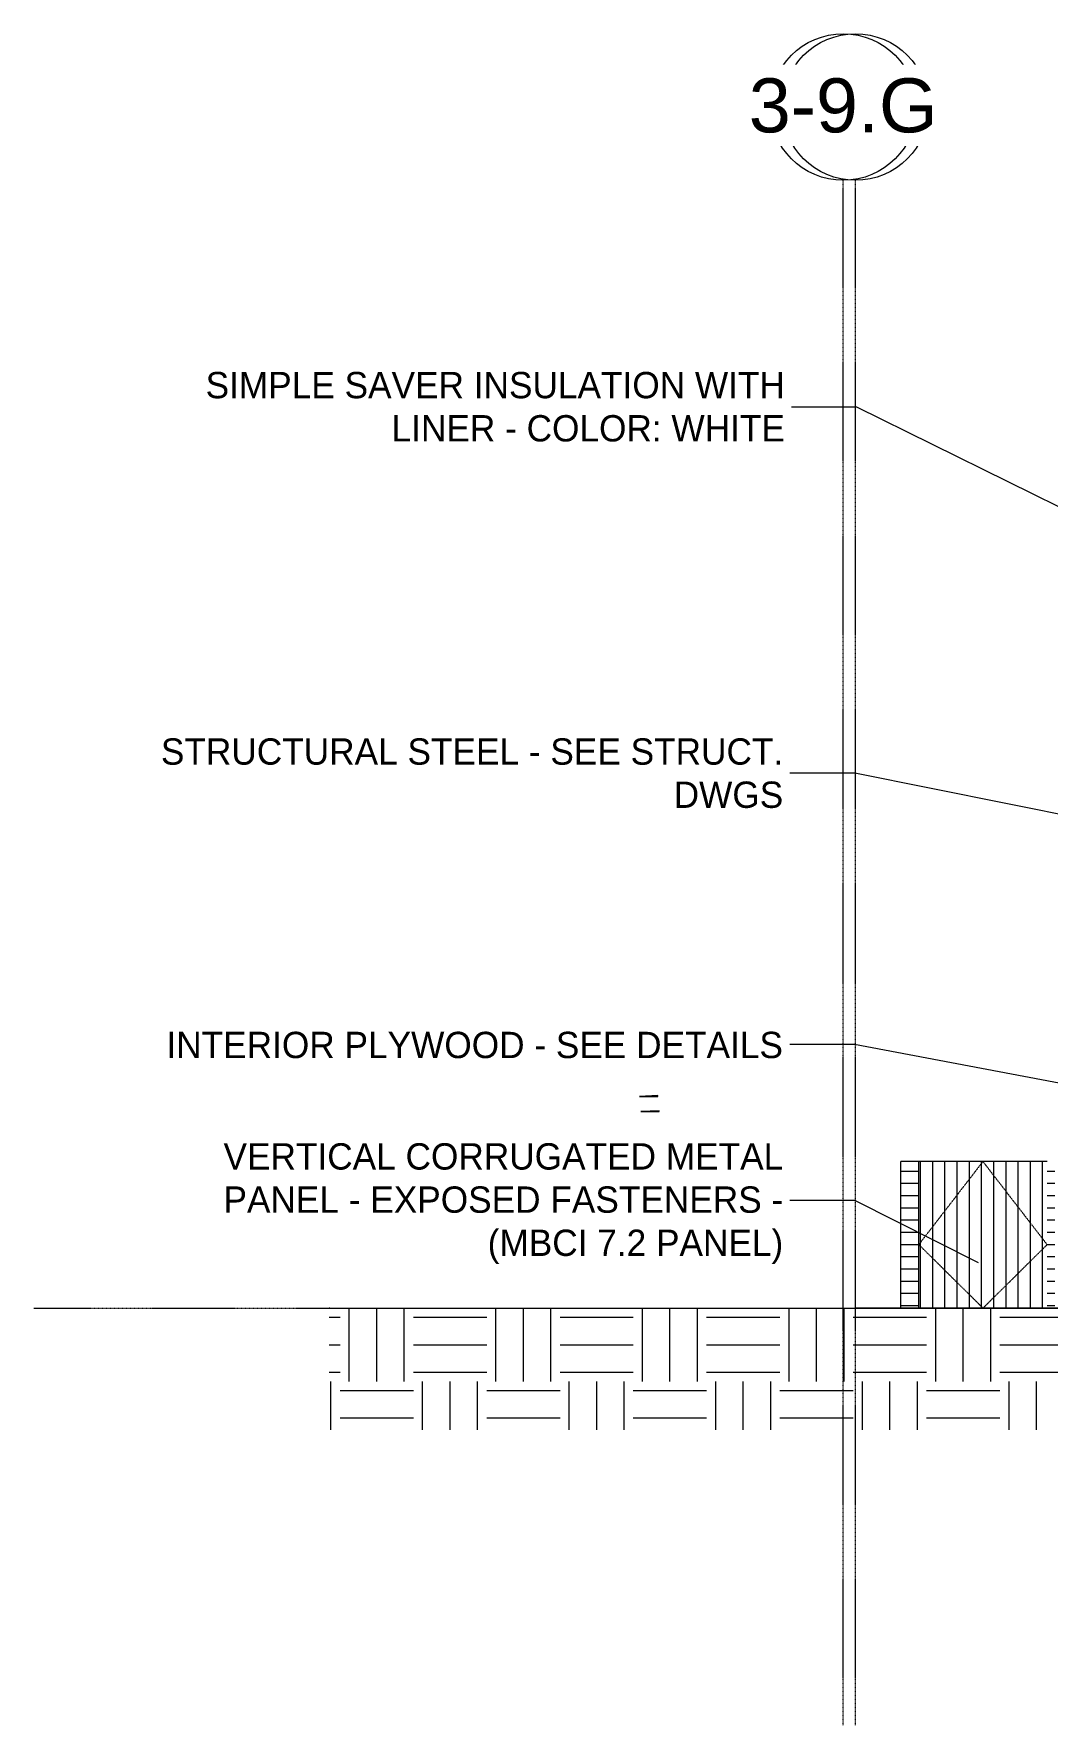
# Model space of a CAD drawing. Header units: inches. Extents: x 21386 to 98546, y -290 to 853.
# Drawn here: x 30931 to 31594, y -273 to 835 of the extents above; entities that cross this region are included whole.
import ezdxf

# ---------------------------------------------------------------- set-up
doc = ezdxf.new("R2010")
doc.units = ezdxf.units.IN
doc.header["$MEASUREMENT"] = 0
doc.linetypes.add('Dash 1_16_', pattern=[0.125, 0.0625, -0.0625])
doc.linetypes.add('Grid Line 1_2_', pattern=[0.875, 0.5, -0.125, 0.125, -0.125])
for name, color, linetype, lineweight in [('A-ANNO-IDEN', 131, 'Continuous', 9), ('A-DETL', 90, 'Continuous', 70), ('A-DOOR', 31, 'Continuous', 13), ('A-FLOR-LEVL', 51, 'Continuous', 9), ('A-WALL', 113, 'Continuous', 13), ('A-WALL-PATT', 111, 'Continuous', 25), ('C-TOPO', 7, 'Continuous', 13), ('S-GRID', 1, 'Continuous', 9), ('S-GRID-IDEN', 1, 'Continuous', 9)]:
    doc.layers.add(name, color=color, linetype=linetype, lineweight=lineweight)
doc.styles.add('Arial_2', font='arial.ttf', dxfattribs={"height": 35.407186})
doc.styles.add('Century Gothic', font='GOTHIC.TTF', dxfattribs={"height": 17.245342})
pattern_1 = [(180, (21214.803, 337.75), (-1e-15, -8), [])]

# ---------------------------------------------------------------- blocks, each defined once
blk = doc.blocks.new('dumpster door - one-1001559-Building Section - North_South looking East _ Fitness Center')
at = {"layer": 'A-DOOR', "lineweight": 9}
h = blk.add_hatch(dxfattribs=at)
h.set_pattern_fill('FP_43', color=8, style=0, pattern_type=2)
h.set_pattern_definition([(90, (21007.053, 0), (8, -5e-16), [])])
h.paths.add_polyline_path([(20941.1, 0), (21025.1, 0), (21025.1, 96), (20941.1, 96), (20941.1, 76.5)], flags=0)
at = {"layer": 'A-DOOR', "color": 8, "linetype": 'Dash 1_16_', "lineweight": 9}
for p, q in [((20941.1, 41.6), (20983.1, 96)), ((21025.1, 41.6), (20983.1, 96)), ((20983.1, 0), (20941.1, 41.6)), ((20983.1, 0), (21025.1, 41.6))]:
    blk.add_line(p, q, dxfattribs=at)
at = {"layer": 'A-DOOR', "color": 8, "lineweight": 9}
blk.add_line((21025.1, 96), (20941.1, 96), dxfattribs=at)
blk = doc.blocks.new('Grid - Grid Head - Circle-14747-Building Section - North_South looking East _ Fitness Center')
at = {"layer": 'S-GRID-IDEN'}
blk.add_circle((21143.8, 786.7), 48, dxfattribs=at)

msp = doc.modelspace()

# ---------------------------------------------------------------- hatches: boundary and pattern name
at = {"layer": 'A-WALL-PATT', "lineweight": 9}
h = msp.add_hatch(dxfattribs=at)
h.set_pattern_fill('FP_42', color=8, style=0, pattern_type=2)
h.set_pattern_definition(pattern_1)
h.paths.add_polyline_path([(31499.8, 0), (31499.8, 96), (31498.3, 96), (31498.3, 0)], flags=0)
h = msp.add_hatch(dxfattribs=at)
h.set_pattern_fill('FP_42', color=8, style=0, pattern_type=2)
h.set_pattern_definition(pattern_1)
h.paths.add_polyline_path([(31499.8, 0), (31510, 0), (31510, 96), (31499.8, 96), (31499.8, 76.5)], flags=0)
h.paths.add_polyline_path([(31594, 0), (31599, 0), (31599, 96), (31594, 96), (31594, 76.5)], flags=0)
h.paths.add_polyline_path([(31687, 0), (31687, 96), (31683, 96), (31683, 0)], flags=0)
at = {"layer": 'C-TOPO', "lineweight": 9}
h = msp.add_hatch(dxfattribs=at)
h.set_pattern_fill('FP_33', color=8, style=0, pattern_type=2)
h.set_pattern_definition([(0, (22011.01, 102), (48, 48), [48, -48]), (0, (22011.01, 120), (48, 48), [48, -48]), (0, (22011.01, 138), (48, 48), [48, -48]), (90, (22017.01, 144), (-48, 48), [48, -48]), (90, (22035.01, 144), (-48, 48), [48, -48]), (90, (22053.01, 144), (-48, 48), [48, -48])])
h.paths.add_polyline_path([(31674.6, -79.8), (31693.9, -79.8), (31693.9, -48), (31688.3, -48), (31688.3, -36), (31691.3, -36), (31691.3, 0), (31124, 0), (31124, -79.8), (31666.3, -79.8)], flags=0)

# ---------------------------------------------------------------- linework, layer by layer
at = {"layer": 'A-ANNO-IDEN', "color": 153}
for p, q in [((31469.3, 590.2), (31422.3, 590.2)), ((32029.3, 313.8), (31469.3, 590.2)), ((31468.1, 350.3), (31421.2, 350.3)), ((31734.8, 297), (31468.1, 350.3)), ((31467.9, 172.6), (31421, 172.6)), ((31767.7, 116.1), (31467.9, 172.6)), ((31468.1, 70.4), (31421.2, 70.4)), ((31549.1, 29.6), (31468.1, 70.4))]:
    msp.add_line(p, q, dxfattribs=at)
at = {"layer": 'A-DETL', "color": 8, "lineweight": 9}
for p, q in [((31339.1, 139.2), (31327.1, 138.7)), ((31327.1, 138.7), (31339.1, 138.7)), ((31339.1, 138.7), (31339.1, 139.2)), ((31339.9, 129.2), (31327.9, 128.7)), ((31327.9, 128.7), (31339.9, 128.7)), ((31339.9, 128.7), (31339.9, 129.2))]:
    msp.add_line(p, q, dxfattribs=at)
at = {"layer": 'A-FLOR-LEVL', "linetype": 'Grid Line 1_2_'}
msp.add_line((30930.6, 0), (34295.1, 0), dxfattribs=at)
at = {"layer": 'A-WALL', "color": 8, "lineweight": 9}
for p, q in [((31498.3, 0), (31498.3, 96)), ((31510, 96), (31498.3, 96)), ((31510, 0), (31510, 96))]:
    msp.add_line(p, q, dxfattribs=at)
at = {"layer": 'C-TOPO'}
for p, q in [((31124, 0), (31124.4, 0)), ((31124.4, 0), (31468.9, 0)), ((31468.9, 0), (31636.2, 0))]:
    msp.add_line(p, q, dxfattribs=at)
at = {"layer": 'C-TOPO', "color": 8, "lineweight": 9}
for p, q in [((31124.4, 0), (31124, 0)), ((31124.4, 0), (31468.9, 0)), ((31636.2, 0), (31468.9, 0))]:
    msp.add_line(p, q, dxfattribs=at)
at = {"layer": 'S-GRID', "linetype": 'Grid Line 1_2_'}
for p, q in [((31460.5, -273.2), (31460.5, 738.7)), ((31468.5, -273.2), (31468.5, 738.7))]:
    msp.add_line(p, q, dxfattribs=at)

# ---------------------------------------------------------------- block references
at = {"layer": 'A-DOOR', "color": 8, "lineweight": 9}
msp.add_blockref('dumpster door - one-1001559-Building Section - North_South looking East _ Fitness Center', (10568.9, 0), dxfattribs=at)
at = {"layer": 'S-GRID-IDEN'}
msp.add_blockref('Grid - Grid Head - Circle-14747-Building Section - North_South looking East _ Fitness Center', (10324.7, 0), dxfattribs=at)

# ---------------------------------------------------------------- next in the draw order: texts
at = {"layer": 'A-ANNO-IDEN', "char_height": 17.245, "attachment_point": 3, "line_spacing_factor": 0.984117, "style": 'Century Gothic', "bg_fill": 3, "box_fill_scale": 1.25, "bg_fill_color": 0, "bg_fill_transparency": 0}
for s, insert, width in [('SIMPLE SAVER INSULATION WITH\\PLINER - COLOR: WHITE', (31422.3, 613.2), 426.6), ('STRUCTURAL STEEL - SEE STRUCT.\\PDWGS', (31421.2, 373.2), 424.872), ('INTERIOR PLYWOOD - SEE DETAILS', (31421, 181), 452.52), ('VERTICAL CORRUGATED METAL\\PPANEL - EXPOSED FASTENERS -\\P(MBCI 7.2 PANEL)', (31421.2, 108), 425.736)]:
    msp.add_mtext(s, dxfattribs=dict(at, insert=insert, width=width))
at = {"layer": 'S-GRID-IDEN', "insert": (31468.5, 805.5), "char_height": 35.41, "width": 85.104, "attachment_point": 2, "line_spacing_factor": 0.938532, "style": 'Arial_2', "bg_fill": 3, "box_fill_scale": 1.25, "bg_fill_color": 0, "bg_fill_transparency": 0}
msp.add_mtext('3-9', dxfattribs=at)

# ---------------------------------------------------------------- next in the draw order: block references
at = {"layer": 'S-GRID-IDEN'}
msp.add_blockref('Grid - Grid Head - Circle-14747-Building Section - North_South looking East _ Fitness Center', (10316.7, 0), dxfattribs=at)

# ---------------------------------------------------------------- next in the draw order: texts
at = {"layer": 'S-GRID-IDEN', "insert": (31460.5, 805.5), "char_height": 35.41, "width": 147.312, "attachment_point": 2, "line_spacing_factor": 0.938532, "style": 'Arial_2', "bg_fill": 3, "box_fill_scale": 1.25, "bg_fill_color": 0, "bg_fill_transparency": 0}
msp.add_mtext('3-9.G', dxfattribs=at)

doc.saveas('drawing.dxf')
